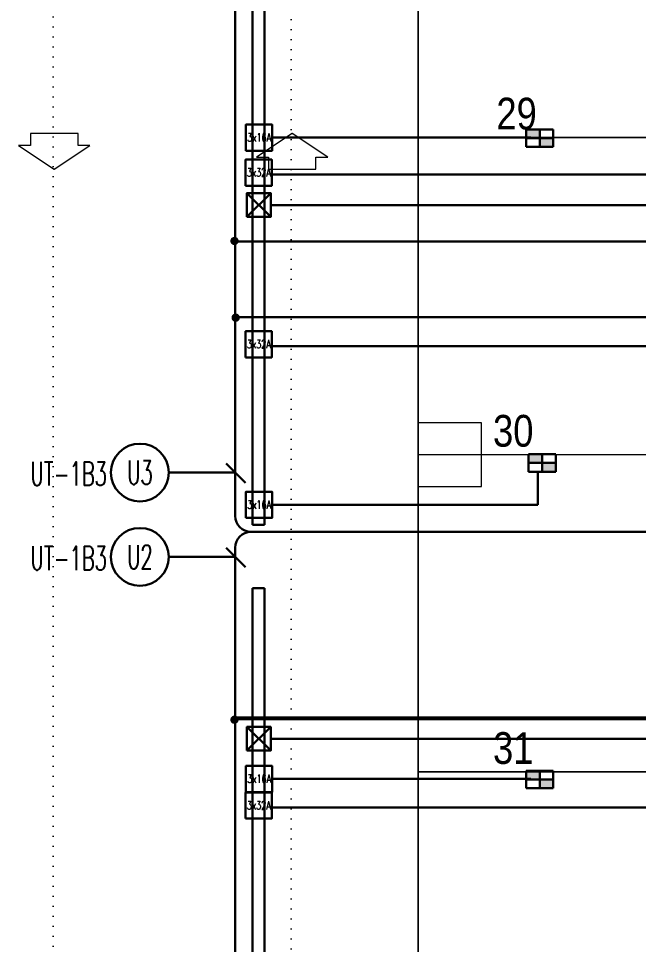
# Model space of a CAD drawing. Header units: metres. Extents: x -13194 to 152406, y -4219 to 19791.
# Drawn here: x 58611 to 59393, y 2622 to 3790 of the extents above; entities that cross this region are included whole.
import ezdxf
from ezdxf.enums import TextEntityAlignment as Align

# ---------------------------------------------------------------- set-up
doc = ezdxf.new("R2010")
doc.units = ezdxf.units.M
doc.header["$LTSCALE"] = 100
doc.header["$MEASUREMENT"] = 0
doc.linetypes.add('DOT2', pattern=[0.125, 0, -0.125])
doc.linetypes.add('HIDDEN', pattern=[0.375, 0.25, -0.125])
doc.layers.get('0').update_dxf_attribs({"color": 9, "lineweight": 9})
for name, color, linetype, lineweight in [('01', 9, 'Continuous', 9), ('06D', 9, 'Continuous', 9), ('21', 9, 'Continuous', 9), ('E-BUSBAR', 7, 'Continuous', 30), ('E-EKİPMAN PANOSU', 7, 'Continuous', 30), ('E-KABLO', 7, 'Continuous', 30), ('E-KOMBİNE ETANŞ PRİZ (2x1 FAZ+4x3 FAZ)', 7, 'Continuous', 30), ('E-LINYE', 7, 'Continuous', 30)]:
    doc.layers.add(name, color=color, linetype=linetype, lineweight=lineweight)
doc.styles.add('E-YAZI', font='txttw.shx')
doc.styles.add('MuuM_TEXT-STANDART', font='ARIALN.TTF')

# ---------------------------------------------------------------- blocks, each defined once
blk = doc.blocks.new('BUSBAR ÇIKIŞ')
at = {"layer": 'E-BUSBAR'}
for p, q in [((-15, 30), (15, 0)), ((-15, 0), (15, 30))]:
    blk.add_line(p, q, dxfattribs=at)
at = {"layer": 'E-BUSBAR', "color": 5}
blk.add_line((-7.5, 30), (7.5, 30), dxfattribs=at)
blk.add_line((-7.5, 30), (7.5, 30), dxfattribs=at)
blk.add_lwpolyline([(-15, 0), (15, 0), (15, 30), (-15, 30)], close=True, dxfattribs=at)
blk = doc.blocks.new('E-3X16A BUSBAR CIKIS KUTUSU')
at = {"layer": 'E-BUSBAR', "color": 30}
blk.add_line((-83, 162), (82, 162), dxfattribs=at)
blk.add_line((-83, 162), (82, 162), dxfattribs=at)
at = {"layer": 'E-BUSBAR', "color": 6}
blk.add_lwpolyline([(-166, -168), (164, -168), (164, 162), (-166, 162)], close=True, dxfattribs=at)
at = {"layer": 'E-BUSBAR', "color": 6, "style": 'E-YAZI', "width": 0.7}
blk.add_text('3x16A', height=105, dxfattribs=at).set_placement((0, 0), align=Align.MIDDLE)
blk = doc.blocks.new('100_EKİPMAN PANOSU')
at = {"layer": 'E-EKİPMAN PANOSU', "color": 4}
for p, q in [((-3.07, 3.95), (3.07, 3.95)), ((-3.07, 0), (-3.07, 3.95)), ((0, 3.95), (0, 0)), ((3.07, 3.95), (3.07, 0)), ((-3.07, 1.97), (3.07, 1.97)), ((3.07, 0), (-3.07, 0))]:
    blk.add_line(p, q, dxfattribs=at)
for points in [[(0, 3.95), (3.07, 3.95), (0, 1.97), (3.07, 1.97)], [(-3.07, 1.97), (0, 1.97), (-3.07, 0), (0, 0)]]:
    blk.add_solid(points, dxfattribs=at)
blk = doc.blocks.new('E-3X32A BUSBAR CIKIS KUTUSU')
at = {"layer": 'E-BUSBAR', "color": 2}
blk.add_line((-83, 162), (82, 162), dxfattribs=at)
blk.add_line((-83, 162), (82, 162), dxfattribs=at)
blk.add_lwpolyline([(-166, -168), (164, -168), (164, 162), (-166, 162)], close=True, dxfattribs=at)
at = {"layer": 'E-BUSBAR', "color": 2, "style": 'E-YAZI', "width": 0.7}
blk.add_text('3x32A', height=105, dxfattribs=at).set_placement((0, 0), align=Align.MIDDLE)
blk = doc.blocks.new('p-kolon_80x80')
blk.add_lwpolyline([(-40, -40), (40, -40), (40, 40), (-40, 40)], close=True)
blk = doc.blocks.new('1.bod.mimari.elk')
at = {"layer": '01'}
blk.add_blockref('p-kolon_80x80', (3000, -5390), dxfattribs=at)
blk = doc.blocks.new('p-işyeri')
at = {"color": 0, "const_width": 2}
blk.add_lwpolyline([(200, 0), (200, 700), (-200, 700), (-200, 0)], close=True, dxfattribs=at)
blk = doc.blocks.new('0_arrow1')
at = {"linetype": 'ByBlock', "lineweight": -2}
blk.add_lwpolyline([(15, -22.5), (-15, -22.5), (-15, -15), (-22.5, -15), (0, 0), (22.5, -15), (15, -15)], close=True, dxfattribs=at)
blk.add_point((0, 0))
blk = doc.blocks.new('1.bod.mimari1.elk')
at = {"layer": '06D', "linetype": 'DOT2'}
for points in [[(2500, -1650), (2500, -7740, 0.4142136), (3100, -8340), (12425, -8340)], [(2800, -1678.64), (2800, -7740, 0.4142136), (3100, -8040), (11395.6, -8040)]]:
    blk.add_lwpolyline(points, format="xyb", dxfattribs=at)
at = {"layer": '06D', "color": 89, "linetype": 'HIDDEN', "true_color": 0x2e4d23, "rotation": 90}
for p in [(3660, -4790), (3660, -5190), (3660, -5590), (3660, -5990)]:
    blk.add_blockref('p-işyeri', p, dxfattribs=at)
at = {"layer": '06D', "xscale": -2, "yscale": 2, "zscale": 2, "rotation": 180}
blk.add_blockref('0_arrow1', (2501.16, -5030), dxfattribs=at)
at = {"layer": '06D', "xscale": -2, "yscale": 2, "zscale": 2}
blk.add_blockref('0_arrow1', (2801.16, -4985), dxfattribs=at)
at = {"layer": '21', "style": 'MuuM_TEXT-STANDART'}
for s, p in [('29', (3058.62, -4991.88)), ('30', (3054.38, -5391.88)), ('31', (3054.38, -5791.88))]:
    blk.add_text(s, height=40, dxfattribs=at).set_placement(p, align=Align.BOTTOM_LEFT)

msp = doc.modelspace()

# ---------------------------------------------------------------- linework, layer by layer
at = {"layer": 'E-BUSBAR', "color": 3}
for p, q in [((58906.4, 6405.5), (58906.4, 3221.6)), ((58906.4, 6405.5), (58906.4, 3151.6)), ((58921.4, 6405.5), (58921.4, 3221.6)), ((58921.4, 6405.5), (58921.4, 3151.6)), ((58906.4, 894.8), (58906.4, 3071.7)), ((58921.4, 894.8), (58921.4, 3071.7))]:
    msp.add_line(p, q, dxfattribs=at)
at = {"layer": 'E-KABLO', "color": 6}
for p, q in [((58931.2, 3639.8), (59257.2, 3639.8)), ((59266.2, 3176.8), (59266.2, 3218.6)), ((58931.2, 3176.8), (59266.2, 3176.8)), ((58931.2, 2831.1), (59257.2, 2831.1))]:
    msp.add_line(p, q, dxfattribs=at)
at = {"layer": 'E-KABLO', "color": 5}
for p, q in [((58929.3, 3554.8), (59697.8, 3554.8)), ((58928.9, 2881.8), (59556.8, 2881.8))]:
    msp.add_line(p, q, dxfattribs=at)
at = {"layer": 'E-KABLO', "color": 4, "const_width": 5.25}
for points in [[(58886.2, 3509.5, -1), (58881, 3509.5, -1)], [(58887.7, 3412.8, -1), (58882.5, 3412.8, -1)], [(58886.2, 2905.8, -1), (58881, 2905.8, -1)]]:
    msp.add_lwpolyline(points, format="xyb", close=True, dxfattribs=at)
at = {"layer": 'E-KOMBİNE ETANŞ PRİZ (2x1 FAZ+4x3 FAZ)', "color": 2}
for p, q in [((58930.2, 3593.3), (59459.2, 3593.3)), ((58930, 3376.8), (60066.2, 3376.8)), ((58930.2, 2795.3), (59459.2, 2795.3))]:
    msp.add_line(p, q, dxfattribs=at)
at = {"layer": 'E-LINYE', "color": 4}
for p, q in [((58884.5, 3162.7), (58884.5, 4353.1)), ((58884.5, 3508.7), (59715, 3508.7)), ((59873.2, 3413.3), (58884.5, 3413.3)), ((59832.2, 3142.7), (58904.5, 3142.7)), ((58884.5, 3122.7), (58884.5, 986.3)), ((58882.5, 2908.8), (59536.8, 2908.8)), ((58884.5, 2906.6), (59649.7, 2906.6))]:
    msp.add_line(p, q, dxfattribs=at)
at = {"layer": 'E-LINYE', "color": 7, "linetype": 'Continuous'}
for p, q in [((58897.4, 3204.5), (58873.2, 3228.8)), ((58800.7, 3217.5), (58884.5, 3217.5)), ((58897.4, 3098.2), (58873.2, 3122.5)), ((58800.7, 3111.1), (58884.5, 3111.1))]:
    msp.add_line(p, q, dxfattribs=at)
at = {"layer": 'E-LINYE', "color": 3}
for p, q in [((58921.4, 3151.6), (58906.4, 3151.6)), ((58921.4, 3071.7), (58906.4, 3071.7))]:
    msp.add_line(p, q, dxfattribs=at)
at = {"layer": 'E-LINYE', "color": 7, "linetype": 'Continuous'}
for centre in [(58764.3, 3217.5), (58764.3, 3111.1)]:
    msp.add_circle(centre, 36.4, dxfattribs=at)
at = {"layer": 'E-LINYE', "color": 4}
for centre, start, end in [((58904.5, 3162.7), 180, 270), ((58904.5, 3122.7), 90, 180)]:
    msp.add_arc(centre, 20, start, end, dxfattribs=at)

# ---------------------------------------------------------------- block references
at = {"layer": '06D'}
for name in ['1.bod.mimari.elk', '1.bod.mimari1.elk']:
    msp.add_blockref(name, (56155.2, 8630), dxfattribs=at)
at = {"layer": 'E-BUSBAR', "color": 4, "xscale": 0.1, "yscale": 0.1, "zscale": 0.1}
for name, p in [('E-3X16A BUSBAR CIKIS KUTUSU', (58914.7, 3640.1)), ('E-3X32A BUSBAR CIKIS KUTUSU', (58914.2, 3595.9)), ('E-3X32A BUSBAR CIKIS KUTUSU', (58914.2, 3379.4)), ('E-3X16A BUSBAR CIKIS KUTUSU', (58914.7, 3177.1)), ('E-3X16A BUSBAR CIKIS KUTUSU', (58914.7, 2831.4)), ('E-3X32A BUSBAR CIKIS KUTUSU', (58914.2, 2797.9))]:
    msp.add_blockref(name, p, dxfattribs=at)
at = {"layer": 'E-EKİPMAN PANOSU', "xscale": -5.600000000000001, "yscale": 5.600000000000001, "zscale": 5.600000000000001}
for p in [(59268.4, 3628.1), (59271.4, 3218.6), (59268.4, 2819.4)]:
    msp.add_blockref('100_EKİPMAN PANOSU', p, dxfattribs=at)
at = {"layer": 'E-KABLO', "color": 6}
for p in [(58914.3, 3539.8), (58914.3, 2866.8)]:
    msp.add_blockref('BUSBAR ÇIKIŞ', p, dxfattribs=at)

# ---------------------------------------------------------------- texts
at = {"layer": 'E-LINYE', "color": 7, "linetype": 'Continuous', "style": 'E-YAZI', "width": 0.6}
for s, p in [('UT-1B3', (58674.4, 3216)), ('U3', (58764.3, 3217.5)), ('UT-1B3', (58674.4, 3109.6)), ('U2', (58764.3, 3111.1))]:
    msp.add_text(s, height=30, dxfattribs=at).set_placement(p, align=Align.MIDDLE_CENTER)

doc.saveas('drawing.dxf')
